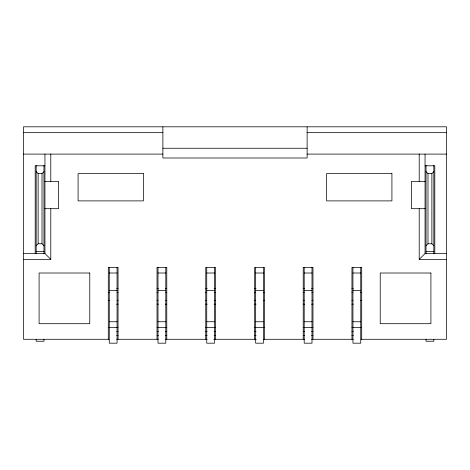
<?xml version="1.0" encoding="UTF-8"?>
<svg xmlns="http://www.w3.org/2000/svg" width="470" height="470" viewBox="0 0 470 470"><rect width="100%" height="100%" fill="white"/><g stroke="black" fill="none" stroke-linecap="round" stroke-linejoin="round"><path stroke-width="0.7" d="M43.969 245.722L42.018 243.771L42.018 173.595L43.969 171.65M36.172 245.722L38.117 243.771L38.117 173.595L36.172 171.65M433.828 245.722L431.883 243.771L431.883 173.595L433.828 171.65M426.031 245.722L427.982 243.771L427.982 173.595L426.031 171.65M446.5 259.364L419.211 259.364L425.056 253.518L425.056 154.101M23.5 132.663L162.879 132.663M307.122 132.663L446.5 132.663M162.879 148.256L307.122 148.256M23.5 154.101L162.879 154.101M307.122 154.101L446.5 154.101M44.944 165.798L35.197 165.798L35.197 253.518M425.056 165.798L434.803 165.798L434.803 253.518M38.117 173.595L42.018 173.595M427.982 173.595L431.883 173.595M44.944 181.397L58.586 181.397L58.586 208.686L44.944 208.686M425.056 181.397L411.414 181.397L411.414 208.686L425.056 208.686M38.117 243.771L42.018 243.771M427.982 243.771L431.883 243.771M36.172 251.567L43.969 251.567M426.031 251.567L433.828 251.567M23.5 253.518L44.944 253.518L50.789 259.364L23.5 259.364M425.056 253.518L446.5 253.518M109.269 273.011L117.065 273.011M158.002 273.011L165.798 273.011M206.735 273.011L214.532 273.011M255.662 273.011L263.459 273.011M304.202 273.011L311.998 273.011M352.935 273.011L360.731 273.011M116.648 288.603L118.04 288.603M157.027 288.603L158.419 288.603M165.381 288.603L166.774 288.603M205.76 288.603L207.153 288.603M214.114 288.603L215.507 288.603M254.687 288.603L256.079 288.603M303.226 288.603L304.619 288.603M311.581 288.603L312.973 288.603M351.96 288.603L353.352 288.603M109.269 290.554L117.065 290.554M158.002 290.554L165.798 290.554M206.735 290.554L214.532 290.554M255.662 290.554L263.459 290.554M304.202 290.554L311.998 290.554M352.935 290.554L360.731 290.554M108.294 292.505L109.269 292.505M117.065 292.505L118.04 292.505M157.027 292.505L158.002 292.505M165.798 292.505L166.774 292.505M205.76 292.505L206.735 292.505M214.532 292.505L215.507 292.505M254.687 292.505L255.662 292.505M263.459 292.505L264.434 292.505M303.226 292.505L304.202 292.505M311.998 292.505L312.973 292.505M351.96 292.505L352.935 292.505M360.731 292.505L361.706 292.505M108.294 300.301L109.269 300.301M117.065 300.301L118.04 300.301M157.027 300.301L158.002 300.301M165.798 300.301L166.774 300.301M205.76 300.301L206.735 300.301M214.532 300.301L215.507 300.301M254.687 300.301L255.662 300.301M263.459 300.301L264.434 300.301M303.226 300.301L304.202 300.301M311.998 300.301L312.973 300.301M351.96 300.301L352.935 300.301M360.731 300.301L361.706 300.301M116.648 304.202L118.04 304.202M157.027 304.202L158.419 304.202M165.381 304.202L166.774 304.202M205.76 304.202L207.153 304.202M214.114 304.202L215.507 304.202M254.687 304.202L256.079 304.202M303.226 304.202L304.619 304.202M311.581 304.202L312.973 304.202M351.96 304.202L353.352 304.202M109.269 321.744L117.065 321.744M158.002 321.744L165.798 321.744M206.735 321.744L214.532 321.744M255.662 321.744L263.459 321.744M304.202 321.744L311.998 321.744M352.935 321.744L360.731 321.744M108.294 327.59L118.04 327.59M157.027 327.59L166.774 327.59M205.76 327.59L215.507 327.59M254.687 327.59L264.434 327.59M303.226 327.59L312.973 327.59M351.96 327.59L361.706 327.59M116.648 331.491L118.04 331.491M157.027 331.491L158.419 331.491M165.381 331.491L166.774 331.491M205.76 331.491L207.153 331.491M214.114 331.491L215.507 331.491M254.687 331.491L256.079 331.491M303.226 331.491L304.619 331.491M311.581 331.491L312.973 331.491M351.96 331.491L353.352 331.491M116.648 335.392L118.04 335.392M157.027 335.392L158.419 335.392M165.381 335.392L166.774 335.392M205.76 335.392L207.153 335.392M214.114 335.392L215.507 335.392M254.687 335.392L256.079 335.392M303.226 335.392L304.619 335.392M311.581 335.392L312.973 335.392M351.96 335.392L353.352 335.392M108.928 339.287L23.5 339.287L23.5 126.812L446.5 126.812L446.5 339.287L361.072 339.287M116.648 339.287L158.419 339.287M165.37 339.287L207.153 339.287M213.744 339.287L256.256 339.287M263.588 339.287L304.63 339.287M311.581 339.287L353.352 339.287M433.828 165.364L433.828 253.853M433.828 339.363L433.828 341.238L426.031 341.238L426.031 339.363M426.031 165.364L426.031 253.853M419.211 154.101L419.211 181.397M419.211 208.686L419.211 259.364M361.706 339.287L361.706 267.36L351.96 267.36L351.96 339.287M360.731 267.36L360.731 343.188L352.935 343.188L352.935 267.36M312.973 339.287L312.973 267.36L303.226 267.36L303.226 339.287M311.998 267.36L311.998 343.188L304.202 343.188L304.202 267.36M307.122 126.812L307.122 158.002L162.879 158.002L162.879 126.812M264.434 339.287L264.434 267.36L254.687 267.36L254.687 339.287M263.459 267.36L263.459 343.188L255.662 343.188L255.662 267.36M215.507 339.287L215.507 267.36L205.76 267.36L205.76 339.287M214.532 267.36L214.532 343.188L206.735 343.188L206.735 267.36M166.774 339.287L166.774 267.36L157.027 267.36L157.027 339.287M165.798 267.36L165.798 343.188L158.002 343.188L158.002 267.36M118.04 339.287L118.04 267.36L108.294 267.36L108.294 339.287M117.065 267.36L117.065 343.188L109.269 343.188L109.269 267.36M50.789 154.101L50.789 181.397M50.789 208.686L50.789 259.364M44.944 154.101L44.944 253.518M43.969 165.364L43.969 253.853M43.969 339.363L43.969 341.238L36.172 341.238L36.172 339.363M36.172 165.364L36.172 253.853M143.385 173.595L78.079 173.595L78.079 200.89L143.385 200.89L143.385 173.595M391.921 173.595L326.615 173.595L326.615 200.89L391.921 200.89L391.921 173.595M89.776 273.011L39.092 273.011L39.092 323.695L89.776 323.695L89.776 273.011M430.908 273.011L380.224 273.011L380.224 323.695L430.908 323.695L430.908 273.011"/></g></svg>
